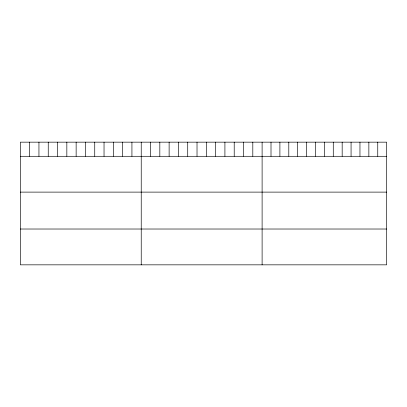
<?xml version="1.0" encoding="UTF-8"?>
<svg xmlns="http://www.w3.org/2000/svg" width="407" height="407" viewBox="0 0 407 407"><rect width="100%" height="100%" fill="white"/><g stroke="black" fill="none" stroke-linecap="round" stroke-linejoin="round"><path stroke-width="0.61" d="M386.65 156.293L386.65 264.84L20.35 264.84L20.35 142.16L386.65 142.16L386.65 156.293L20.35 156.293M20.35 192.114L386.65 192.114M20.35 229.019L386.65 229.019M377.752 142.16L377.752 156.293M368.859 142.16L368.859 156.293M359.961 142.16L359.961 156.293M351.068 142.16L351.068 156.293M342.17 142.16L342.17 156.293M333.277 142.16L333.277 156.293M324.379 142.16L324.379 156.293M315.481 142.16L315.481 156.293M306.588 142.16L306.588 156.293M297.69 142.16L297.69 156.293M288.797 142.16L288.797 156.293M279.899 142.16L279.899 156.293M271.006 142.16L271.006 156.293M262.108 142.16L262.108 264.84M252.808 142.16L252.808 156.293M243.513 142.16L243.513 156.293M234.213 142.16L234.213 156.293M224.913 142.16L224.913 156.293M215.618 142.16L215.618 156.293M206.318 142.16L206.318 156.293M197.019 142.16L197.019 156.293M187.719 142.16L187.719 156.293M178.424 142.16L178.424 156.293M169.124 142.16L169.124 156.293M159.824 142.16L159.824 156.293M150.529 142.16L150.529 156.293M141.229 142.16L141.229 264.84M131.929 142.16L131.929 156.293M122.634 142.16L122.634 156.293M113.334 142.16L113.334 156.293M104.034 142.16L104.034 156.293M94.739 142.16L94.739 156.293M85.439 142.16L85.439 156.293M76.14 142.16L76.14 156.293M66.84 142.16L66.84 156.293M57.545 142.16L57.545 156.293M48.245 142.16L48.245 156.293M38.945 142.16L38.945 156.293M29.65 142.16L29.65 156.293"/></g></svg>
